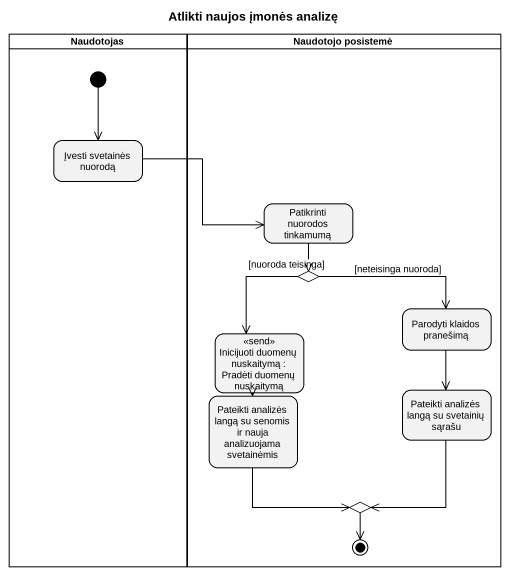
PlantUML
@startuml
title Atlikti naujos įmonės analizę
hide empty description
state Naudotojas <<partition>> {
  state "Įvesti svetainės nuorodą" as Įvesti_svetainės_nuorodą
  [*] --> Įvesti_svetainės_nuorodą
}
state "Naudotojo posistemė" as Naudotojo_posistemė <<partition>> {
  state "Patikrinti nuorodos tinkamumą" as Patikrinti_nuorodos
  state choice1 <<choice>>
  state "Parodyti klaidos pranešimą" as Parodyti_klaidos_pranešimą
  state "Inicijuoti duomenų nuskaitymą : Pradėti duomenų nuskaitymą" as Inicijuoti_duomenų <<send>>
  state "Pateikti analizės langą su senomis ir nauja analizuojama svetainėmis" as Pateikti_analizės_langą_su
  state "Pateikti analizės langą su svetainių sąrašu" as Pateikti_analizės_langą_su_2
  state choice2 <<choice>>
  choice2 --> [*]
}
Įvesti_svetainės_nuorodą -right-> Patikrinti_nuorodos
Patikrinti_nuorodos --> choice1
choice1 -right-> Parodyti_klaidos_pranešimą : [neteisinga nuoroda]
choice1 --> Inicijuoti_duomenų : [nuoroda teisinga]
Parodyti_klaidos_pranešimą --> Pateikti_analizės_langą_su_2
Inicijuoti_duomenų --> Pateikti_analizės_langą_su
Pateikti_analizės_langą_su --> choice2
Pateikti_analizės_langą_su_2 --> choice2
@enduml
